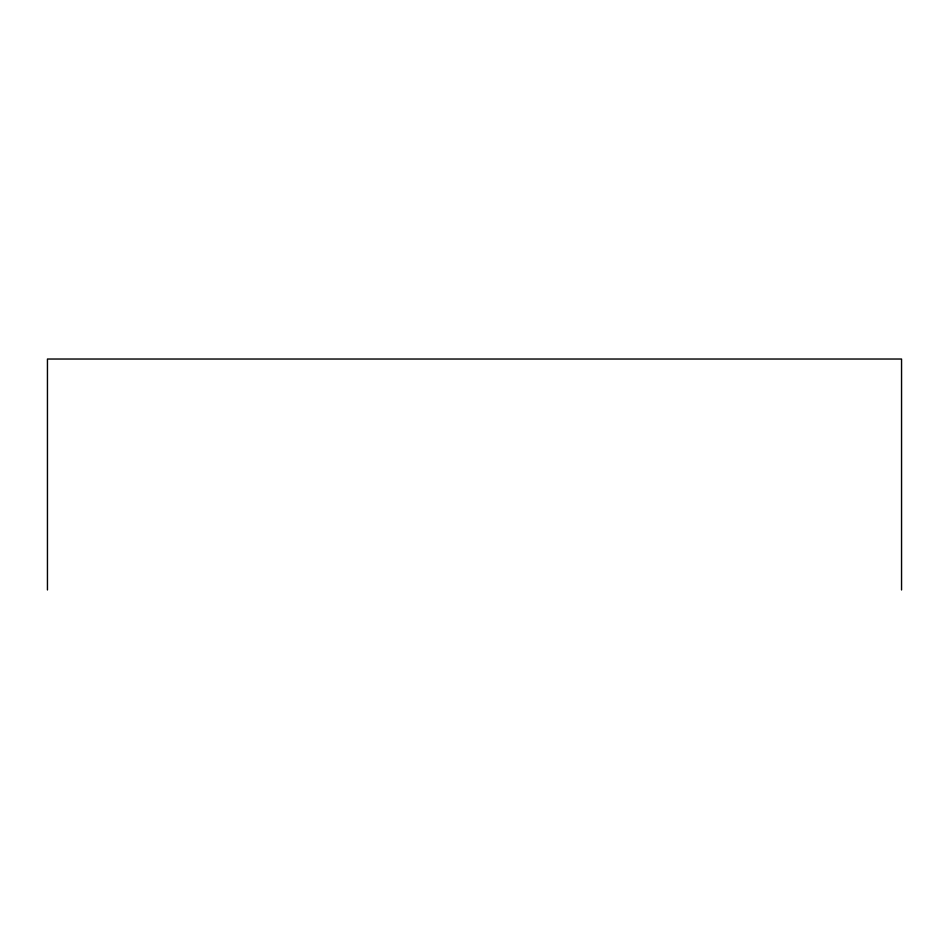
<?xml version="1.0" encoding="UTF-8"?>
<svg xmlns="http://www.w3.org/2000/svg" width="949" height="949" viewBox="0 0 949 949"><rect width="100%" height="100%" fill="white"/><g stroke="black" fill="none" stroke-linecap="round" stroke-linejoin="round"><path stroke-width="1.42" d="M901.55 589.97L901.55 359.03L47.45 359.03L47.45 589.97"/></g></svg>
